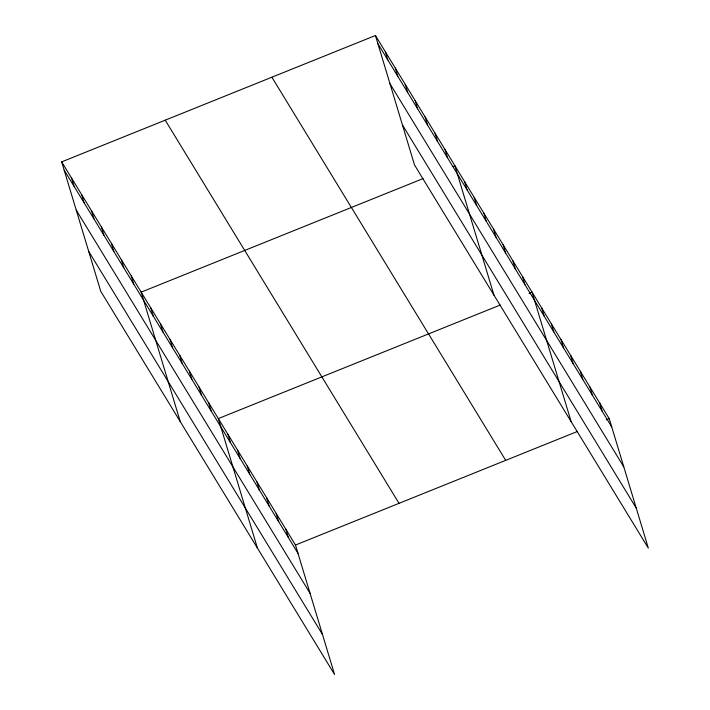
<?xml version="1.0" encoding="UTF-8"?>
<svg xmlns="http://www.w3.org/2000/svg" width="710" height="710" viewBox="0 0 710 710"><rect width="100%" height="100%" fill="white"/><g stroke="black" fill="none" stroke-linecap="round" stroke-linejoin="round"><path stroke-width="1.06" d="M61.672 161.88L295.484 545.031L334.57 674.5L100.767 291.348L61.672 161.88L375.43 35.5L609.233 418.651L648.328 548.12L414.516 164.968L375.43 35.5M423.062 178.601L141.166 292.147L180.26 421.625M452.936 166.575L454.924 165.767L494.009 295.245M500.222 305.043L218.325 418.589L257.419 548.058M529.092 293.416L532.074 292.209L571.168 421.678M295.484 545.031L577.372 431.485M606.242 419.85L609.233 418.651M377.915 43.745L611.727 426.896M389.994 83.753L623.797 466.896M402.446 124.969L636.249 508.111M271.894 77.204L505.697 460.355M165.217 120.176L399.02 503.319M64.166 170.125L297.969 553.276M76.245 210.133L310.048 593.276M88.688 251.349L322.491 634.491M599.586 402.845L602.08 411.09M589.948 387.039L592.433 395.284M580.301 371.232L582.786 379.477M570.654 355.426L573.147 363.671M561.015 339.62L563.5 347.873M551.368 323.822L553.853 332.067M541.721 308.016L544.215 316.261M522.436 276.403L524.921 284.648M512.789 260.597L515.283 268.841M503.141 244.799L505.635 253.044M493.503 228.993L495.988 237.238M483.856 213.186L486.35 221.431M474.209 197.38L476.703 205.625M464.571 181.574L467.056 189.819M444.984 149.49L447.477 157.735M435.052 133.205L437.537 141.45M425.112 116.919L427.606 125.164M415.173 100.634L417.666 108.879M405.241 84.348L407.726 92.593M395.301 68.071L397.795 76.316M385.37 51.786L387.855 60.03M285.837 529.225L288.322 537.47M276.19 513.419L278.684 521.664M266.543 497.612L269.037 505.857M256.905 481.806L259.39 490.051M247.258 466L249.751 474.253M237.61 450.202L240.104 458.447M227.972 434.396L230.457 442.641M208.678 402.783L211.172 411.028M199.04 386.977L201.525 395.221M189.392 371.17L191.877 379.424M179.745 355.373L182.239 363.618M170.107 339.566L172.592 347.811M160.46 323.76L162.945 332.005M150.813 307.954L153.307 316.198M131.235 275.87L133.72 284.115M121.295 259.585L123.788 267.83M111.364 243.299L113.849 251.544M101.423 227.014L103.908 235.258M91.483 210.728L93.977 218.973M81.552 194.451L84.037 202.696M71.612 178.166L74.106 186.41"/></g></svg>
